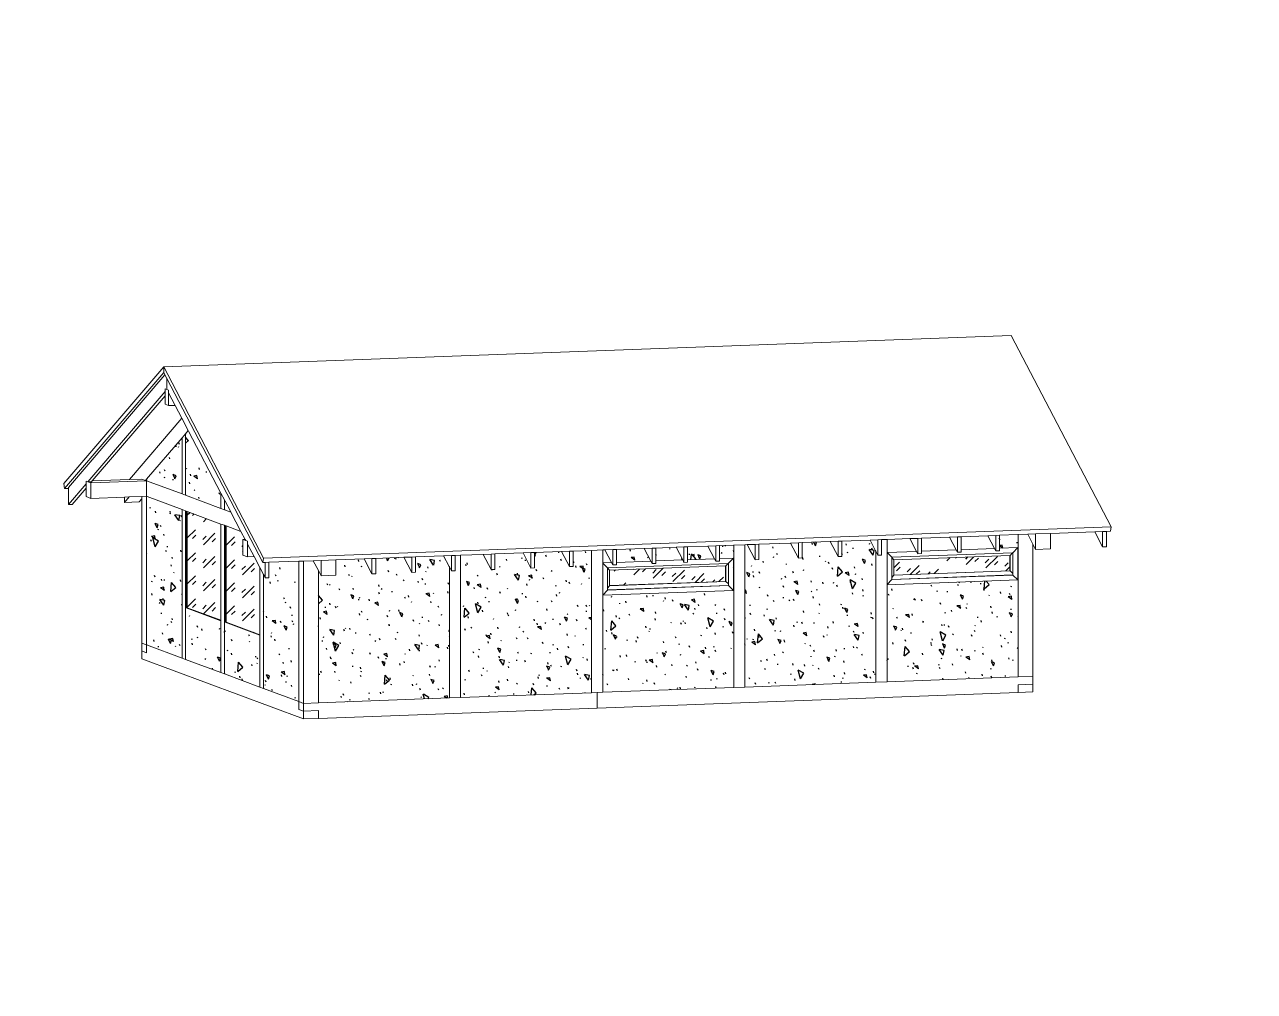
# Model space of a CAD drawing. Header units: millimetres. Extents: x 0 to 4620, y 0 to 297.
# Drawn here: x 449.9 to 827.8, y 0 to 297 of the extents above; entities that cross this region are included whole.
import ezdxf

# ---------------------------------------------------------------- set-up
doc = ezdxf.new("R2010")
doc.units = ezdxf.units.MM
doc.linetypes.add('K5LT32768', pattern=[0])
doc.layers.add('Системный слой', color=7, linetype='Continuous')

msp = doc.modelspace()

# ---------------------------------------------------------------- hatches: boundary and pattern name
at = {"layer": 'Системный слой'}
h = msp.add_hatch(dxfattribs=at)
h.set_pattern_fill('', angle=40, style=0, pattern_type=0)
h.set_pattern_definition([(40, (7.66, 6.428), (-20.5692, 24.5134), [2, -30]), (130, (9.193, 7.713), (-24.5134, -20.5692), [2, -30]), (85, (7.66, 6.428), (-20.5688, 24.513), [2.828, -42.426]), (60, (9.193, 7.713), (-27.7128, 16), [2, -30]), (150, (10.192, 9.445), (-16, -27.7128), [2, -30]), (105, (9.193, 7.713), (-27.7123, 15.9997), [2.828, -42.426]), (80, (16.853, 14.141), (-26.0974, 4.6017), [1.5, -25]), (170, (17.114, 15.618), (-4.6017, -26.0974), [1.5, -25]), (125, (16.853, 14.141), (-26.09695, 4.6016), [2.121, -35.355]), (100, (-18.796, -15.771), (-15.75692, -2.77837), [1, -15]), (190, (-18.97, -14.787), (2.77837, -15.75692), [1, -15]), (145, (-18.796, -15.771), (-15.75733, -2.77844), [1.414, -21.213]), (70, (1.233, 14.088), (-15.03508, 5.47232), [1, -15]), (160, (1.575, 15.028), (-5.47232, -15.03508), [1, -15]), (115, (1.233, 14.088), (-15.03547, 5.47246), [1.414, -21.213]), (85, (0, 0), (-9.35186, 7.84492), [0.3, -10]), (65, (0, 0), (-2.418448, 6.64463), [0.3, -10]), (105, (0, 0), (-6.193075, 7.658056), [0.5, -12]), (110, (0, 0), (-7.94593, 1.36463), [0.5, -7])])
h.paths.add_polyline_path([(487.42967, 152.08546), (487.42967, 106.42292), (498.30574, 102.37247), (498.30574, 102.45056), (498.30574, 148.03501), (487.62043, 152.01442)])
h.paths.add_polyline_path([(498.30574, 170.03526), (487.42967, 157.32193), (487.42967, 156.85232), (498.30574, 152.80186), (498.30574, 152.87995), (498.30574, 169.81932)])
h.paths.add_polyline_path([(510.2634, 153.06601), (500.29453, 172.14408), (500.22449, 172.27813), (499.38734, 171.29956), (499.38734, 152.39906), (510.2634, 148.3486), (510.2634, 148.42669)])
h.paths.add_polyline_path([(510.2634, 97.9973), (510.2634, 113.86698), (499.5781, 117.84639), (499.5781, 147.56116), (499.38734, 147.6322), (499.38734, 101.96966), (510.2634, 97.91921)])
h.paths.add_polyline_path([(522.22107, 93.54404), (522.22107, 109.41372), (511.53576, 113.39313), (511.53576, 143.10789), (511.345, 143.17894), (511.345, 97.5164), (522.22107, 93.46594)])
h.paths.add_polyline_path([(534.17873, 89.09077), (534.17873, 132.15413), (525.00505, 131.81514), (525.00505, 127.08666), (523.8605, 127.04436), (523.49342, 127.74685), (523.30266, 128.11192), (523.30266, 93.06314), (534.17873, 89.01268)])
h.paths.add_polyline_path([(540.1991, 129.26672), (540.1991, 88.66938), (540.1991, 88.64478), (580.44944, 90.13214), (580.44944, 130.38196), (580.38935, 130.49695), (578.66446, 133.79799), (570.02435, 133.47871), (570.02435, 128.75023), (568.87979, 128.70794), (566.45583, 133.34685), (557.81572, 133.02757), (557.81572, 128.29909), (556.67116, 128.2568), (554.24719, 132.89571), (545.60709, 132.57643), (545.60709, 127.84795), (541.02885, 127.67877)])
h.paths.add_polyline_path([(583.88311, 90.25902), (624.13345, 91.74637), (624.13345, 135.47818), (624.07337, 135.47596), (618.47737, 135.26917), (618.47737, 130.54069), (617.33281, 130.4984), (614.90884, 135.13731), (606.65025, 134.83213), (606.65025, 130.10365), (605.5057, 130.06136), (603.08173, 134.70027), (594.44162, 134.38099), (594.44162, 129.65251), (593.29706, 129.61022), (590.87309, 134.24913), (583.88311, 133.99083), (583.88311, 90.28362)])
h.paths.add_polyline_path([(627.56713, 91.87325), (667.81747, 93.36061), (667.81747, 137.09242), (667.75738, 137.0902), (663.45855, 136.93134), (663.45855, 132.94794), (667.75738, 133.10679), (667.75738, 123.17584), (627.56713, 121.69071), (627.56713, 91.89785)])
h.paths.add_polyline_path([(711.50149, 94.97484), (711.50149, 135.22466), (711.4414, 135.33966), (709.71651, 138.64069), (701.07641, 138.32142), (701.07641, 133.59294), (699.93185, 133.55064), (697.50788, 138.18955), (688.86777, 137.87028), (688.86777, 133.1418), (687.72321, 133.0995), (685.29924, 137.73841), (675.51458, 137.37684), (675.51458, 132.64836), (674.37002, 132.60607), (671.94605, 137.24498), (671.25115, 137.2193), (671.25115, 93.51209), (671.25115, 93.48749)])
h.paths.add_polyline_path([(714.93517, 124.91918), (714.93517, 95.12632), (714.93517, 95.10172), (755.18551, 96.58908), (755.18551, 140.32089), (755.12542, 140.31867), (749.52942, 140.11188), (749.52942, 136.12848), (755.12542, 136.33526), (755.12542, 126.40431)])
h.paths.add_polyline_path([(631.83056, 131.77921), (642.36008, 132.1683), (640.31806, 136.07624), (631.83056, 135.76261)])
h.paths.add_polyline_path([(650.10404, 136.43786), (643.88659, 136.20811), (643.88659, 132.22471), (652.14606, 132.52992)])
h.paths.add_polyline_path([(653.67257, 132.58632), (661.93204, 132.89153), (659.89003, 136.79948), (653.67257, 136.56973)])
h = msp.add_hatch(dxfattribs=at)
h.set_pattern_fill('', angle=45, style=0, pattern_type=0)
h.set_pattern_definition([(45, (0, 0), (4e-16, 7.071068), [5, -3.5]), (45, (2.6517, 0.884), (4e-16, 7.071068), [1.5, -7]), (45, (-0.177, 1.591), (4e-16, 7.071068), [1.5, -7])])
h.paths.add_polyline_path([(510.2634, 114.00754), (510.2634, 143.58174), (499.92146, 147.43328), (499.92146, 117.85908)])
h.paths.add_polyline_path([(522.22107, 109.55428), (522.22107, 130.18185), (520.44677, 133.57742), (518.45247, 133.50373), (517.01034, 134.04081), (517.01034, 138.80766), (517.70049, 138.83317), (516.41663, 141.29016), (511.87913, 142.98002), (511.87913, 113.40582)])
h.paths.add_polyline_path([(629.66788, 124.65004), (665.30812, 125.96704), (665.30812, 130.70948), (629.66788, 129.39248)])
h.paths.add_polyline_path([(717.03591, 127.87851), (752.67616, 129.19551), (752.67616, 133.93795), (717.03591, 132.62095)])

# ---------------------------------------------------------------- linework, layer by layer
at = {"layer": 'Системный слой', "color": 7, "linetype": 'K5LT32768', "lineweight": 18}
for p, q in [((753.06924, 201.48683), (492.68205, 191.86486)), ((783.76938, 142.73405), (753.06924, 201.48683)), ((461.98191, 155.97868), (492.68205, 191.86486)), ((492.68205, 190.11165), (462.18507, 154.46294)), ((463.4112, 154.81647), (493.03229, 189.44138)), ((492.68205, 191.86486), (523.38211, 133.11208)), ((492.68205, 190.11165), (492.68205, 191.86486)), ((493.03229, 189.44138), (492.68205, 190.11165)), ((493.63585, 188.2863), (493.03229, 189.44138)), ((493.63585, 184.93029), (493.63585, 188.2863)), ((523.17895, 131.74766), (493.63585, 188.2863)), ((493.09505, 184.25509), (469.38792, 156.54317)), ((470.73815, 156.82589), (493.09505, 182.95948)), ((493.63585, 184.93029), (493.09505, 185.13169)), ((493.09505, 185.13169), (493.09505, 184.25509)), ((493.09505, 182.95948), (493.09505, 184.25509)), ((493.09505, 180.36484), (493.09505, 182.95948)), ((494.17665, 184.72889), (493.63585, 184.93029)), ((494.17665, 183.85228), (494.17665, 184.72889)), ((494.17665, 183.85228), (494.17665, 179.96203)), ((496.17091, 180.03572), (494.17665, 183.85228)), ((494.17665, 179.96203), (493.09505, 180.36484)), ((496.17091, 180.03572), (494.17665, 179.96203)), ((498.23393, 176.08758), (496.17091, 180.03572)), ((482.11551, 157.24631), (498.23393, 176.08758)), ((500.22449, 172.27813), (498.23393, 176.08758)), ((498.30574, 170.03526), (499.38734, 171.29956)), ((499.38734, 171.29956), (500.22449, 172.27813)), ((499.38734, 171.29956), (499.57795, 171.30645)), ((499.38734, 152.39906), (499.38734, 171.29956)), ((500.29453, 172.14408), (500.22449, 172.27813)), ((510.2634, 153.06601), (500.29453, 172.14408)), ((487.42967, 157.32193), (498.30574, 170.03526)), ((498.30574, 170.03526), (498.30574, 169.81932)), ((498.30574, 169.81932), (498.30574, 152.87995)), ((462.18507, 154.46294), (461.98191, 155.97868)), ((468.81915, 155.87833), (463.4112, 149.55683)), ((468.81915, 155.87833), (468.81919, 156.75496)), ((468.81915, 154.58272), (468.81915, 155.87833)), ((468.81919, 156.75496), (469.38792, 156.54317)), ((469.38792, 156.54317), (470.53248, 156.58547)), ((469.38792, 156.54317), (470.26128, 156.2179)), ((487.42967, 156.85232), (470.26128, 156.2179)), ((470.26128, 156.2179), (470.26128, 151.45104)), ((470.53248, 156.58547), (470.73815, 156.82589)), ((482.11551, 157.24631), (470.73815, 156.82589)), ((485.98754, 157.38939), (482.11551, 157.24631)), ((485.98754, 157.38939), (487.125, 156.96578)), ((487.42967, 157.32193), (487.125, 156.96578)), ((487.125, 156.96578), (487.42967, 156.85232)), ((487.42967, 157.32193), (487.62029, 157.32881)), ((487.42967, 156.85232), (487.42967, 157.32193)), ((487.62029, 156.85942), (487.42967, 156.85232)), ((487.42967, 152.08546), (487.42967, 156.85232)), ((498.30574, 152.80186), (487.42967, 156.85232)), ((462.18507, 154.46294), (463.4112, 154.50825)), ((463.4112, 154.81647), (463.4112, 154.50825)), ((463.4112, 154.50825), (463.4112, 149.55683)), ((464.55576, 149.59912), (468.81915, 154.58272)), ((468.81915, 151.98812), (468.81915, 154.58272)), ((470.26128, 151.45104), (468.81915, 151.98812)), ((470.26128, 151.45104), (480.57955, 151.83233)), ((482.02931, 151.8859), (480.57955, 150.19124)), ((480.57955, 151.83233), (482.02931, 151.8859)), ((480.57955, 150.19124), (480.57955, 151.83233)), ((482.02931, 151.8859), (485.98754, 152.03217)), ((485.98754, 151.33034), (485.15779, 150.36042)), ((485.98754, 152.03217), (487.42967, 152.08546)), ((485.98754, 152.03217), (485.98754, 151.33034)), ((485.98754, 151.33034), (485.98754, 106.96)), ((487.42967, 106.42292), (487.42967, 152.08546)), ((487.42967, 152.08546), (487.62043, 152.01442)), ((487.62043, 152.01442), (498.30574, 148.03501)), ((498.30574, 152.87995), (498.30574, 152.80186)), ((498.30574, 152.80186), (499.38734, 152.39906)), ((499.57795, 152.40616), (499.38734, 152.39906)), ((510.2634, 148.3486), (499.38734, 152.39906)), ((510.2634, 153.06601), (510.2634, 148.42669)), ((511.345, 150.99608), (510.2634, 153.06601)), ((463.4112, 149.55683), (464.55576, 149.59912)), ((480.57955, 150.19124), (485.15779, 150.36042)), ((499.38734, 147.6322), (498.30574, 148.03501)), ((498.30574, 148.03501), (498.30574, 102.45056)), ((499.38734, 101.96966), (499.38734, 147.6322)), ((499.38734, 147.6322), (499.5781, 147.56116)), ((499.5781, 117.84639), (499.5781, 147.56116)), ((499.5781, 147.56116), (499.92146, 147.43328)), ((499.92146, 117.85908), (499.92146, 147.43328)), ((499.92146, 147.43328), (510.2634, 143.58174)), ((510.2634, 148.42669), (510.2634, 148.3486)), ((510.2634, 148.3486), (511.345, 147.94579)), ((511.345, 147.94579), (511.345, 150.99608)), ((511.53576, 150.63101), (511.345, 150.99608)), ((511.345, 147.94579), (511.53561, 147.9529)), ((513.32398, 147.20879), (511.345, 147.94579)), ((513.27331, 147.30575), (511.53576, 150.63101)), ((513.32398, 147.20879), (513.27331, 147.30575)), ((516.41663, 141.29016), (513.32398, 147.20879)), ((511.345, 143.17894), (510.2634, 143.58174)), ((510.2634, 143.58174), (510.2634, 114.00754)), ((511.345, 97.5164), (511.345, 143.17894)), ((511.345, 143.17894), (511.53576, 143.10789)), ((511.53576, 113.39313), (511.53576, 143.10789)), ((511.53576, 143.10789), (511.87913, 142.98002)), ((511.87913, 113.40582), (511.87913, 142.98002)), ((511.87913, 142.98002), (516.41663, 141.29016)), ((517.70049, 138.83317), (516.41663, 141.29016)), ((523.38211, 133.11208), (783.76938, 142.73405)), ((745.96089, 139.98001), (737.70231, 139.67484)), ((748.38486, 140.06958), (745.96089, 139.98001)), ((748.00291, 136.07207), (745.96089, 139.98001)), ((749.52942, 140.11188), (748.38486, 140.06958)), ((748.38486, 135.3411), (748.38486, 140.06958)), ((755.12542, 140.31867), (749.52942, 140.11188)), ((749.52942, 140.11188), (749.52942, 136.12848)), ((755.18551, 140.32089), (755.12542, 140.31867)), ((758.16953, 140.43115), (755.18551, 140.32089)), ((755.18551, 140.32089), (755.18551, 96.58908)), ((760.5935, 140.52072), (758.16953, 140.43115)), ((758.16953, 140.43115), (759.76375, 137.38019)), ((765.17173, 140.6899), (760.5935, 140.52072)), ((760.5935, 135.79224), (760.5935, 140.52072)), ((778.77156, 141.19245), (765.17173, 140.6899)), ((765.17173, 135.96142), (765.17173, 140.6899)), ((781.19553, 141.28202), (778.77156, 141.19245)), ((781.19553, 136.55354), (778.77156, 141.19245)), ((782.34009, 141.32432), (781.19553, 141.28202)), ((781.19553, 136.55354), (781.19553, 141.28202)), ((783.56622, 141.36962), (782.34009, 141.32432)), ((782.34009, 141.32432), (782.34009, 136.59584)), ((783.56622, 141.36962), (783.76938, 142.73405)), ((517.01034, 138.80766), (517.70049, 138.83317)), ((517.01034, 134.04081), (517.01034, 138.80766)), ((517.88378, 138.48239), (517.01034, 138.80766)), ((517.88378, 138.48239), (517.70049, 138.83317)), ((517.88378, 138.48239), (518.45251, 138.27059)), ((518.45247, 133.50373), (518.45251, 137.39398)), ((518.45251, 138.27059), (518.45251, 137.39398)), ((520.44677, 133.57742), (518.45251, 137.39398)), ((640.31806, 136.07624), (631.83056, 135.76261)), ((642.74203, 136.16581), (640.31806, 136.07624)), ((642.36008, 132.1683), (640.31806, 136.07624)), ((643.88659, 136.20811), (642.74203, 136.16581)), ((642.74203, 131.43733), (642.74203, 136.16581)), ((650.10404, 136.43786), (643.88659, 136.20811)), ((643.88659, 136.20811), (643.88659, 132.22471)), ((652.52801, 136.52743), (650.10404, 136.43786)), ((652.14606, 132.52992), (650.10404, 136.43786)), ((653.67257, 136.56973), (652.52801, 136.52743)), ((652.52801, 131.79895), (652.52801, 136.52743)), ((659.89003, 136.79948), (653.67257, 136.56973)), ((653.67257, 136.56973), (653.67257, 132.58632)), ((662.31399, 136.88905), (659.89003, 136.79948)), ((661.93204, 132.89153), (659.89003, 136.79948)), ((663.45855, 136.93134), (662.31399, 136.88905)), ((662.31399, 132.16057), (662.31399, 136.88905)), ((667.75738, 137.0902), (663.45855, 136.93134)), ((663.45855, 136.93134), (663.45855, 132.94794)), ((667.81747, 137.09242), (667.75738, 137.0902)), ((671.25115, 137.2193), (667.81747, 137.09242)), ((667.81747, 93.36061), (667.81747, 137.09242)), ((671.94605, 137.24498), (671.25115, 137.2193)), ((671.25115, 137.2193), (671.25115, 93.51209)), ((674.37002, 137.33455), (671.94605, 137.24498)), ((674.37002, 132.60607), (671.94605, 137.24498)), ((675.51458, 137.37684), (674.37002, 137.33455)), ((674.37002, 137.33455), (674.37002, 132.60607)), ((685.29924, 137.73841), (675.51458, 137.37684)), ((675.51458, 137.37684), (675.51458, 132.64836)), ((687.72321, 137.82798), (685.29924, 137.73841)), ((687.72321, 133.0995), (685.29924, 137.73841)), ((688.86777, 137.87028), (687.72321, 137.82798)), ((687.72321, 133.0995), (687.72321, 137.82798)), ((697.50788, 138.18955), (688.86777, 137.87028)), ((688.86777, 137.87028), (688.86777, 133.1418)), ((699.93185, 138.27912), (697.50788, 138.18955)), ((699.93185, 133.55064), (697.50788, 138.18955)), ((701.07641, 138.32142), (699.93185, 138.27912)), ((699.93185, 133.55064), (699.93185, 138.27912)), ((709.71651, 138.64069), (701.07641, 138.32142)), ((701.07641, 138.32142), (701.07641, 133.59294)), ((712.14048, 138.73026), (709.71651, 138.64069)), ((711.4414, 135.33966), (709.71651, 138.64069)), ((713.28504, 138.77256), (712.14048, 138.73026)), ((712.14048, 134.00178), (712.14048, 138.73026)), ((714.93517, 138.83353), (713.28504, 138.77256)), ((713.28504, 138.77256), (713.28504, 134.04408)), ((721.92515, 139.09183), (714.93517, 138.83353)), ((714.93517, 138.83353), (714.93517, 134.85013)), ((724.34911, 139.1814), (721.92515, 139.09183)), ((723.96716, 135.18389), (721.92515, 139.09183)), ((725.49367, 139.2237), (724.34911, 139.1814)), ((724.34911, 134.45292), (724.34911, 139.1814)), ((734.13378, 139.54297), (725.49367, 139.2237)), ((725.49367, 139.2237), (725.49367, 135.2403)), ((736.55775, 139.63254), (734.13378, 139.54297)), ((736.1758, 135.63503), (734.13378, 139.54297)), ((737.70231, 139.67484), (736.55775, 139.63254)), ((736.55775, 134.90406), (736.55775, 139.63254)), ((737.70231, 139.67484), (737.70231, 135.69144)), ((748.00291, 136.07207), (737.70231, 135.69144)), ((748.38486, 135.3411), (748.00291, 136.07207)), ((755.12542, 136.33526), (749.52942, 136.12848)), ((749.52942, 136.12848), (749.52942, 135.3834)), ((755.12542, 136.33526), (753.63749, 134.73105)), ((755.12542, 126.40431), (755.12542, 136.33526)), ((759.76375, 137.38019), (759.76375, 96.75825)), ((759.76375, 137.38019), (760.5935, 135.79224)), ((782.34009, 136.59584), (781.19553, 136.55354)), ((517.01034, 134.04081), (518.45247, 133.50373)), ((518.45247, 133.50373), (520.44677, 133.57742)), ((522.22107, 130.18185), (520.44677, 133.57742)), ((523.38211, 133.11208), (523.17895, 131.74766)), ((538.60488, 132.31768), (535.62086, 132.20742)), ((541.02885, 132.40726), (538.60488, 132.31768)), ((540.1991, 129.26672), (538.60488, 132.31768)), ((545.60709, 132.57643), (541.02885, 132.40726)), ((541.02885, 132.40726), (541.02885, 127.67877)), ((554.24719, 132.89571), (545.60709, 132.57643)), ((545.60709, 132.57643), (545.60709, 127.84795)), ((556.67116, 132.98528), (554.24719, 132.89571)), ((556.67116, 128.2568), (554.24719, 132.89571)), ((557.81572, 133.02757), (556.67116, 132.98528)), ((556.67116, 128.2568), (556.67116, 132.98528)), ((566.45583, 133.34685), (557.81572, 133.02757)), ((557.81572, 133.02757), (557.81572, 128.29909)), ((568.87979, 133.43642), (566.45583, 133.34685)), ((568.87979, 128.70794), (566.45583, 133.34685)), ((570.02435, 133.47871), (568.87979, 133.43642)), ((568.87979, 128.70794), (568.87979, 133.43642)), ((578.66446, 133.79799), (570.02435, 133.47871)), ((570.02435, 133.47871), (570.02435, 128.75023)), ((581.08843, 133.88756), (578.66446, 133.79799)), ((580.38935, 130.49695), (578.66446, 133.79799)), ((582.23299, 133.92985), (581.08843, 133.88756)), ((581.08843, 129.15908), (581.08843, 133.88756)), ((583.88311, 133.99083), (582.23299, 133.92985)), ((582.23299, 133.92985), (582.23299, 129.20137)), ((590.87309, 134.24913), (583.88311, 133.99083)), ((583.88311, 133.99083), (583.88311, 90.28362)), ((593.29706, 134.3387), (590.87309, 134.24913)), ((593.29706, 129.61022), (590.87309, 134.24913)), ((594.44162, 134.38099), (593.29706, 134.3387)), ((593.29706, 129.61022), (593.29706, 134.3387)), ((603.08173, 134.70027), (594.44162, 134.38099)), ((594.44162, 134.38099), (594.44162, 129.65251)), ((605.5057, 134.78984), (603.08173, 134.70027)), ((605.5057, 130.06136), (603.08173, 134.70027)), ((606.65025, 134.83213), (605.5057, 134.78984)), ((605.5057, 130.06136), (605.5057, 134.78984)), ((614.90884, 135.13731), (606.65025, 134.83213)), ((606.65025, 134.83213), (606.65025, 130.10365)), ((617.33281, 135.22688), (614.90884, 135.13731)), ((617.33281, 130.4984), (614.90884, 135.13731)), ((618.47737, 135.26917), (617.33281, 135.22688)), ((617.33281, 130.4984), (617.33281, 135.22688)), ((624.07337, 135.47596), (618.47737, 135.26917)), ((618.47737, 135.26917), (618.47737, 130.54069)), ((624.13345, 135.47818), (624.07337, 135.47596)), ((627.56713, 135.60506), (624.13345, 135.47818)), ((624.13345, 91.74637), (624.13345, 135.47818)), ((628.26203, 135.63074), (627.56713, 135.60506)), ((627.56713, 135.60506), (627.56713, 131.62166)), ((630.686, 135.72031), (628.26203, 135.63074)), ((630.30405, 131.7228), (628.26203, 135.63074)), ((631.83056, 135.76261), (630.686, 135.72031)), ((630.686, 135.72031), (630.686, 130.99183)), ((631.83056, 135.76261), (631.83056, 131.77921)), ((652.14606, 132.52992), (643.88659, 132.22471)), ((652.52801, 131.79895), (652.14606, 132.52992)), ((661.93204, 132.89153), (653.67257, 132.58632)), ((653.67257, 132.58632), (653.67257, 131.84125)), ((662.31399, 132.16057), (661.93204, 132.89153)), ((667.75738, 133.10679), (663.45855, 132.94794)), ((663.45855, 132.94794), (663.45855, 132.20286)), ((667.75738, 133.10679), (666.26946, 131.50258)), ((667.75738, 123.17584), (667.75738, 133.10679)), ((675.51458, 132.64836), (674.37002, 132.60607)), ((688.86777, 133.1418), (687.72321, 133.0995)), ((701.07641, 133.59294), (699.93185, 133.55064)), ((711.50149, 135.22466), (711.4414, 135.33966)), ((711.50149, 94.97484), (711.50149, 135.22466)), ((712.14048, 134.00178), (711.50149, 135.22466)), ((713.28504, 134.04408), (712.14048, 134.00178)), ((723.96716, 135.18389), (714.93517, 134.85013)), ((714.93517, 134.85013), (714.93517, 134.78757)), ((714.93517, 134.78757), (716.36301, 133.35367)), ((714.93517, 134.78757), (714.93517, 124.98174)), ((716.36301, 133.35367), (753.51192, 134.72641)), ((716.36301, 133.29672), (716.36301, 133.35367)), ((717.03591, 132.62095), (716.36301, 133.29672)), ((716.36301, 127.10874), (716.36301, 133.29672)), ((752.67616, 133.93795), (717.03591, 132.62095)), ((717.03591, 132.62095), (717.03591, 127.87851)), ((724.34911, 134.45292), (723.96716, 135.18389)), ((725.49367, 134.49522), (724.34911, 134.45292)), ((736.1758, 135.63503), (725.49367, 135.2403)), ((725.49367, 135.2403), (725.49367, 134.49522)), ((736.55775, 134.90406), (736.1758, 135.63503)), ((737.70231, 134.94636), (736.55775, 134.90406)), ((737.70231, 135.69144), (737.70231, 134.94636)), ((749.52942, 135.3834), (748.38486, 135.3411)), ((752.78432, 133.94195), (752.67616, 133.93795)), ((752.67616, 129.19551), (752.67616, 133.93795)), ((752.78432, 133.94195), (753.51192, 134.72641)), ((752.78432, 129.15523), (752.78432, 133.94195)), ((753.51192, 134.72641), (753.54736, 134.72772)), ((753.54736, 134.72772), (753.63749, 134.73105)), ((753.54736, 134.72772), (753.54736, 128.38895)), ((753.63749, 134.73105), (753.63749, 127.89856)), ((765.17173, 135.96142), (760.5935, 135.79224)), ((522.22107, 130.18185), (522.22107, 109.55428)), ((523.30266, 128.11192), (522.22107, 130.18185)), ((523.8605, 131.77284), (523.17895, 131.74766)), ((525.00505, 131.81514), (523.8605, 131.77284)), ((523.8605, 127.04436), (523.8605, 131.77284)), ((534.17873, 132.15413), (525.00505, 131.81514)), ((525.00505, 131.81514), (525.00505, 127.08666)), ((535.62086, 132.20742), (534.17873, 132.15413)), ((534.17873, 132.15413), (534.17873, 89.09077)), ((535.62086, 88.47561), (535.62086, 132.20742)), ((541.02885, 127.67877), (540.1991, 129.26672)), ((540.1991, 88.66938), (540.1991, 129.26672)), ((570.02435, 128.75023), (568.87979, 128.70794)), ((580.44944, 130.38196), (580.38935, 130.49695)), ((580.44944, 90.13214), (580.44944, 130.38196)), ((581.08843, 129.15908), (580.44944, 130.38196)), ((582.23299, 129.20137), (581.08843, 129.15908)), ((594.44162, 129.65251), (593.29706, 129.61022)), ((606.65025, 130.10365), (605.5057, 130.06136)), ((618.47737, 130.54069), (617.33281, 130.4984)), ((630.30405, 131.7228), (627.56713, 131.62166)), ((627.56713, 131.62166), (627.56713, 131.5591)), ((627.56713, 131.5591), (628.99497, 130.1252)), ((627.56713, 131.5591), (627.56713, 121.75327)), ((628.99497, 130.1252), (666.14389, 131.49794)), ((628.99497, 130.06825), (628.99497, 130.1252)), ((629.66788, 129.39248), (628.99497, 130.06825)), ((628.99497, 123.88027), (628.99497, 130.06825)), ((665.30812, 130.70948), (629.66788, 129.39248)), ((629.66788, 129.39248), (629.66788, 124.65004)), ((630.686, 130.99183), (630.30405, 131.7228)), ((631.83056, 131.03413), (630.686, 130.99183)), ((642.36008, 132.1683), (631.83056, 131.77921)), ((631.83056, 131.77921), (631.83056, 131.03413)), ((642.74203, 131.43733), (642.36008, 132.1683)), ((643.88659, 131.47963), (642.74203, 131.43733)), ((643.88659, 132.22471), (643.88659, 131.47963)), ((653.67257, 131.84125), (652.52801, 131.79895)), ((663.45855, 132.20286), (662.31399, 132.16057)), ((665.41628, 130.71348), (665.30812, 130.70948)), ((665.30812, 125.96704), (665.30812, 130.70948)), ((665.41628, 130.71348), (666.14389, 131.49794)), ((665.41628, 125.92676), (665.41628, 130.71348)), ((666.14389, 131.49794), (666.17932, 131.49925)), ((666.17932, 131.49925), (666.26946, 131.50258)), ((666.17932, 125.16048), (666.17932, 131.49925)), ((666.26946, 131.50258), (666.26946, 124.67009)), ((717.03591, 127.87851), (752.67616, 129.19551)), ((717.03591, 127.83423), (752.78432, 129.15523)), ((752.67616, 129.19551), (752.78432, 129.15523)), ((752.78432, 129.15523), (753.54736, 128.38895)), ((523.30266, 93.06314), (523.30266, 128.11192)), ((523.49342, 127.74685), (523.30266, 128.11192)), ((523.8605, 127.04436), (523.49342, 127.74685)), ((525.00505, 127.08666), (523.8605, 127.04436)), ((545.60709, 127.84795), (541.02885, 127.67877)), ((557.81572, 128.29909), (556.67116, 128.2568)), ((629.66788, 124.65004), (665.30812, 125.96704)), ((629.66788, 124.60576), (665.41628, 125.92676)), ((665.30812, 125.96704), (665.41628, 125.92676)), ((665.41628, 125.92676), (666.17932, 125.16048)), ((666.17932, 124.70365), (666.17932, 125.16048)), ((714.93517, 124.98174), (716.36301, 126.52117)), ((714.93517, 124.91918), (755.12542, 126.40431)), ((714.93517, 124.98174), (714.93517, 124.91918)), ((714.93517, 124.91918), (714.93517, 95.12632)), ((716.36301, 126.55807), (753.54736, 127.93212)), ((753.63749, 127.89856), (716.36301, 126.52117)), ((717.03591, 127.83423), (716.36301, 127.10874)), ((716.36301, 126.55807), (716.36301, 127.10874)), ((716.36301, 126.52117), (716.36301, 126.55807)), ((717.03591, 127.87851), (717.03591, 127.83423)), ((753.54736, 127.93212), (753.54736, 128.38895)), ((753.63749, 127.89856), (753.54736, 127.93212)), ((755.12542, 126.40431), (753.63749, 127.89856)), ((627.56713, 121.75327), (628.99497, 123.2927)), ((627.56713, 121.69071), (667.75738, 123.17584)), ((627.56713, 121.75327), (627.56713, 121.69071)), ((627.56713, 121.69071), (627.56713, 91.89785)), ((628.99497, 123.3296), (666.17932, 124.70365)), ((666.26946, 124.67009), (628.99497, 123.2927)), ((629.66788, 124.60576), (628.99497, 123.88027)), ((628.99497, 123.3296), (628.99497, 123.88027)), ((628.99497, 123.2927), (628.99497, 123.3296)), ((629.66788, 124.65004), (629.66788, 124.60576)), ((666.26946, 124.67009), (666.17932, 124.70365)), ((667.75738, 123.17584), (666.26946, 124.67009)), ((499.5781, 117.84639), (499.92146, 117.85908)), ((499.5781, 117.84639), (510.2634, 113.86698)), ((499.92146, 117.85908), (510.2634, 114.00754)), ((510.2634, 114.00754), (510.2634, 113.86698)), ((510.2634, 113.86698), (510.2634, 97.9973)), ((511.53576, 113.39313), (511.87913, 113.40582)), ((511.53576, 113.39313), (522.22107, 109.41372)), ((511.87913, 113.40582), (522.22107, 109.55428)), ((485.98754, 106.96), (487.42967, 106.42292)), ((485.98754, 104.57657), (485.98754, 106.96)), ((487.62043, 106.42997), (487.42967, 106.42292)), ((487.42967, 104.03949), (487.42967, 106.42292)), ((498.30574, 102.37247), (487.42967, 106.42292)), ((522.22107, 109.55428), (522.22107, 109.41372)), ((522.22107, 109.41372), (522.22107, 93.54404)), ((485.98754, 104.57657), (487.42967, 104.03949)), ((485.98754, 104.57657), (485.98754, 102.19314)), ((485.98754, 102.19314), (535.62086, 83.70875)), ((498.30574, 102.45056), (498.30574, 102.37247)), ((498.30574, 102.37247), (499.38734, 101.96966)), ((499.38734, 101.96966), (499.57795, 101.97676)), ((510.2634, 97.91921), (499.38734, 101.96966)), ((510.2634, 97.9973), (510.2634, 97.91921)), ((510.2634, 97.91921), (511.345, 97.5164)), ((511.345, 97.5164), (511.53561, 97.5235)), ((522.22107, 93.46594), (511.345, 97.5164)), ((671.25115, 93.48749), (711.50149, 94.97484)), ((711.50149, 94.97484), (711.4414, 94.99722)), ((714.93517, 95.10172), (711.50149, 94.97484)), ((714.93517, 95.10172), (755.18551, 96.58908)), ((714.93517, 95.12632), (714.93517, 95.10172)), ((755.12556, 96.61146), (755.18551, 96.58908)), ((755.18551, 96.58908), (759.76375, 96.75825)), ((759.76375, 94.37482), (759.76375, 96.75825)), ((522.22107, 93.54404), (522.22107, 93.46594)), ((522.22107, 93.46594), (523.30266, 93.06314)), ((523.30266, 93.06314), (523.49328, 93.07024)), ((534.17873, 89.01268), (523.30266, 93.06314)), ((624.13345, 91.74637), (583.88311, 90.25902)), ((624.07337, 91.76875), (624.13345, 91.74637)), ((625.85029, 91.80981), (624.13345, 91.74637)), ((627.56713, 91.87325), (625.85029, 91.80981)), ((755.18551, 91.82222), (625.85029, 87.04295)), ((625.85029, 91.80981), (625.85029, 87.04295)), ((627.56713, 91.87325), (667.81747, 93.36061)), ((627.56713, 91.89785), (627.56713, 91.87325)), ((667.81747, 93.36061), (667.75738, 93.38298)), ((671.25115, 93.48749), (667.81747, 93.36061)), ((671.25115, 93.51209), (671.25115, 93.48749)), ((755.18551, 94.20565), (759.76375, 94.37482)), ((755.18551, 91.82222), (755.18551, 94.20565)), ((759.76375, 91.9914), (755.18551, 91.82222)), ((759.76375, 94.37482), (759.76375, 91.9914)), ((534.17873, 89.09077), (534.17873, 89.01268)), ((534.17873, 89.01268), (535.62086, 88.47561)), ((534.17873, 86.62925), (534.17873, 89.01268)), ((535.62086, 88.47561), (540.1991, 88.64478)), ((535.62086, 86.09218), (535.62086, 88.47561)), ((580.44944, 90.13214), (540.1991, 88.64478)), ((540.1991, 88.64478), (540.1991, 88.66938)), ((540.1991, 83.87793), (625.85029, 87.04295)), ((580.38935, 90.15451), (580.44944, 90.13214)), ((583.88311, 90.25902), (580.44944, 90.13214)), ((583.88311, 90.28362), (583.88311, 90.25902)), ((534.17873, 86.62925), (535.62086, 86.09218)), ((535.62086, 86.09218), (540.1991, 86.26135)), ((535.62086, 83.70875), (535.62086, 86.09218)), ((540.1991, 83.87793), (535.62086, 83.70875)), ((540.1991, 86.26135), (540.1991, 83.87793))]:
    msp.add_line(p, q, dxfattribs=at)

doc.saveas('drawing.dxf')
